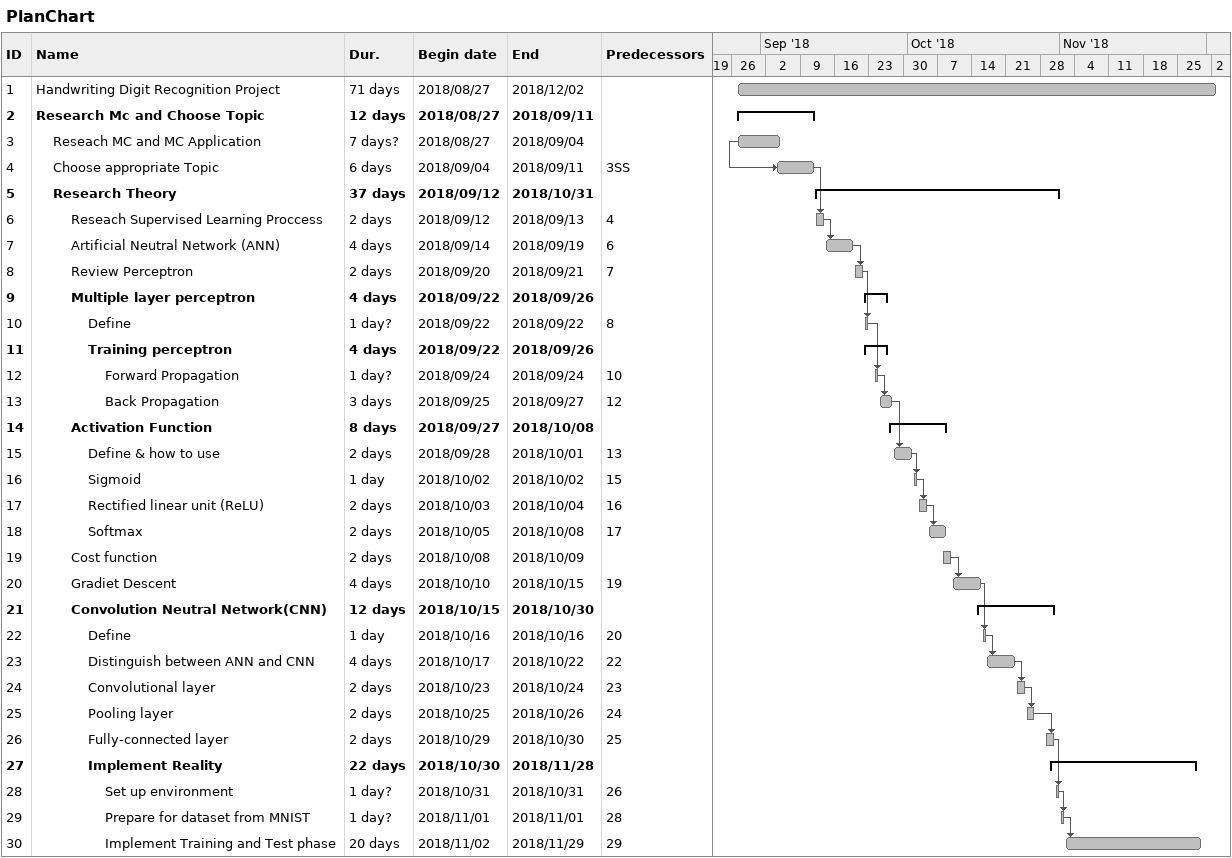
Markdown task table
PlanChart

| ID | Level | Task | Duration | Start | Finish | Predecessors |
|---|---|---|---|---|---|---|
| 1 | 1 | Handwriting Digit Recognition Project | 71d | 2018-08-27 | 2018-12-02 |  |
| 2 | 1 | **Research Mc and Choose Topic** | 12d | 2018-08-27 | 2018-09-11 |  |
| 3 | 2 | Reseach MC and MC Application | 7d? | 2018-08-27 | 2018-09-04 |  |
| 4 | 2 | Choose appropriate Topic | 6d | 2018-09-04 | 2018-09-11 | 3SS |
| 5 | 2 | **Research Theory** | 37d | 2018-09-12 | 2018-10-31 |  |
| 6 | 3 | Reseach Supervised Learning Proccess | 2d | 2018-09-12 | 2018-09-13 | 4 |
| 7 | 3 | Artificial Neutral Network (ANN) | 4d | 2018-09-14 | 2018-09-19 | 6 |
| 8 | 3 | Review Perceptron | 2d | 2018-09-20 | 2018-09-21 | 7 |
| 9 | 3 | **Multiple layer perceptron** | 4d | 2018-09-22 | 2018-09-26 |  |
| 10 | 4 | Define | 1d? | 2018-09-22 | 2018-09-22 | 8 |
| 11 | 4 | **Training perceptron** | 4d | 2018-09-22 | 2018-09-26 |  |
| 12 | 5 | Forward Propagation | 1d? | 2018-09-24 | 2018-09-24 | 10 |
| 13 | 5 | Back Propagation | 3d | 2018-09-25 | 2018-09-27 | 12 |
| 14 | 3 | **Activation Function** | 8d | 2018-09-27 | 2018-10-08 |  |
| 15 | 4 | Define & how to use | 2d | 2018-09-28 | 2018-10-01 | 13 |
| 16 | 4 | Sigmoid | 1d | 2018-10-02 | 2018-10-02 | 15 |
| 17 | 4 | Rectified linear unit (ReLU) | 2d | 2018-10-03 | 2018-10-04 | 16 |
| 18 | 4 | Softmax | 2d | 2018-10-05 | 2018-10-08 | 17 |
| 19 | 3 | Cost function | 2d | 2018-10-08 | 2018-10-09 |  |
| 20 | 3 | Gradiet Descent | 4d | 2018-10-10 | 2018-10-15 | 19 |
| 21 | 3 | **Convolution Neutral Network(CNN)** | 12d | 2018-10-15 | 2018-10-30 |  |
| 22 | 4 | Define | 1d | 2018-10-16 | 2018-10-16 | 20 |
| 23 | 4 | Distinguish between ANN and CNN | 4d | 2018-10-17 | 2018-10-22 | 22 |
| 24 | 4 | Convolutional layer | 2d | 2018-10-23 | 2018-10-24 | 23 |
| 25 | 4 | Pooling layer | 2d | 2018-10-25 | 2018-10-26 | 24 |
| 26 | 4 | Fully-connected layer | 2d | 2018-10-29 | 2018-10-30 | 25 |
| 27 | 4 | **Implement Reality** | 22d | 2018-10-30 | 2018-11-28 |  |
| 28 | 5 | Set up environment | 1d? | 2018-10-31 | 2018-10-31 | 26 |
| 29 | 5 | Prepare for dataset from MNIST | 1d? | 2018-11-01 | 2018-11-01 | 28 |
| 30 | 5 | Implement Training and Test phase | 20d | 2018-11-02 | 2018-11-29 | 29 |
